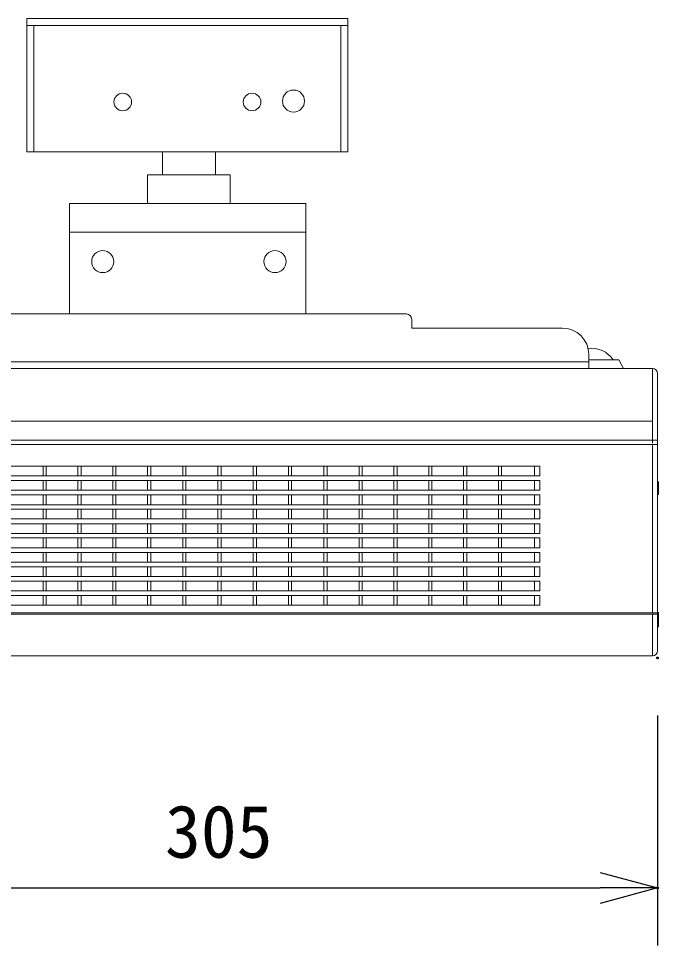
# Model space of a CAD drawing. Units: millimetres, scale not verified. Extents: x -62 to 63, y -57 to 57.
# Drawn here: x 27.16 to 49.4, y -3.43 to 28.81 of the extents above; entities that cross this region are included whole.
import ezdxf
from ezdxf.enums import TextEntityAlignment as Align

# ---------------------------------------------------------------- set-up
doc = ezdxf.new("R2010")
doc.units = ezdxf.units.MM
doc.header["$LTSCALE"] = 0.125
doc.header["$PDMODE"] = 32
doc.header["$PDSIZE"] = 0.0625
for name, color, linetype in [('0-0_0', 7, 'Continuous'), ('0-3_DEFPOINTS', 7, 'Continuous'), ('0-6_SUNPO', 7, 'Continuous')]:
    doc.layers.add(name, color=color, linetype=linetype)
doc.layers.add('0-5_GAIKEI', color=7, linetype='Continuous', lineweight=18)
doc.layers.add('0-7_S1', color=1, linetype='Continuous', lineweight=18)
doc.styles.add('ＭＳ ゴシック', font='')
doc.styles.get('ＭＳ ゴシック').set_extended_font_data('MS Gothic')

# ---------------------------------------------------------------- blocks, each defined once
blk = doc.blocks.new('_OPEN30')
at = {"layer": '0-0_0'}
blk.add_line((0, 0), (-1, 0), dxfattribs=at)
blk.add_lwpolyline([(-1, 0.26795), (0, 0), (-1, -0.26795)], dxfattribs=at)
blk = doc.blocks.new('D6')
at = {"layer": '0-3_DEFPOINTS'}
for p in [(17.5939, 7.4123), (48.0939, 7.4123), (48.0939, -0.5877)]:
    blk.add_point(p, dxfattribs=at)
at = {"layer": '0-6_SUNPO'}
for p, q in [((17.5939, 5.4123), (17.5939, -2.5877)), ((48.0939, 5.4123), (48.0939, -2.5877)), ((19.5939, -0.5877), (46.0939, -0.5877))]:
    blk.add_line(p, q, dxfattribs=at)
at = {"layer": '0-6_SUNPO', "xscale": 2, "yscale": 2, "rotation": 180}
blk.add_blockref('_OPEN30', (17.5939, -0.5877), dxfattribs=at)
at = {"layer": '0-6_SUNPO', "xscale": 2, "yscale": 2}
blk.add_blockref('_OPEN30', (48.0939, -0.5877), dxfattribs=at)
at = {"layer": '0-6_SUNPO', "style": 'ＭＳ ゴシック'}
blk.add_text('305', height=1.833, dxfattribs=at).set_placement((30.9689, -0.0877), align=Align.BOTTOM_LEFT)

msp = doc.modelspace()

# ---------------------------------------------------------------- linework, layer by layer
at = {"layer": '0-5_GAIKEI'}
for p, q in [((48.0193, 16.939), (46.9824, 16.939)), ((48.1893, 16.639), (48.0193, 16.939)), ((22.1217, 16.639), (49.1893, 16.639)), ((49.3693, 16.459), (49.3693, 6.799)), ((23.0508, 13.2367), (45.2771, 13.2367)), ((28.0102, 12.8993), (28.0102, 13.2311)), ((28.1194, 12.8993), (28.1194, 13.2311)), ((29.2208, 12.8993), (29.2208, 13.2311)), ((29.33, 12.8993), (29.33, 13.2311)), ((30.4315, 12.8993), (30.4315, 13.2311)), ((30.5406, 12.8993), (30.5406, 13.2311)), ((31.6421, 12.8993), (31.6421, 13.2311)), ((31.7512, 12.8993), (31.7512, 13.2311)), ((32.8647, 12.8993), (32.8647, 13.2311)), ((32.9739, 12.8993), (32.9739, 13.2311)), ((34.0874, 12.8993), (34.0874, 13.2311)), ((34.1966, 12.8993), (34.1966, 13.2311)), ((35.3142, 12.8993), (35.3142, 13.2311)), ((35.4234, 12.8993), (35.4234, 13.2311)), ((36.5369, 12.8993), (36.5369, 13.2311)), ((36.646, 12.8993), (36.646, 13.2311)), ((37.7716, 12.8993), (37.7716, 13.2311)), ((37.8807, 12.8993), (37.8807, 13.2311)), ((38.9942, 12.8993), (38.9942, 13.2311)), ((39.1034, 12.8993), (39.1034, 13.2311)), ((40.2048, 12.8993), (40.2048, 13.2311)), ((40.314, 12.8993), (40.314, 13.2311)), ((41.4155, 12.8993), (41.4155, 13.2311)), ((41.5246, 12.8993), (41.5246, 13.2311)), ((42.6261, 12.8993), (42.6261, 13.2311)), ((42.7352, 12.8993), (42.7352, 13.2311)), ((43.8367, 12.8993), (43.8367, 13.2311)), ((43.9458, 12.8993), (43.9458, 13.2311)), ((45.095, 12.8993), (45.095, 13.2311)), ((45.2771, 12.8993), (45.2771, 13.2367)), ((45.2771, 12.8993), (23.0508, 12.8993)), ((23.0508, 12.7406), (45.2771, 12.7406)), ((28.0102, 12.4032), (28.0102, 12.7349)), ((28.1194, 12.4032), (28.1194, 12.7349)), ((29.2208, 12.4032), (29.2208, 12.7349)), ((29.33, 12.4032), (29.33, 12.7349)), ((30.4315, 12.4032), (30.4315, 12.7349)), ((30.5406, 12.4032), (30.5406, 12.7349)), ((31.6421, 12.4032), (31.6421, 12.7349)), ((31.7512, 12.4032), (31.7512, 12.7349)), ((32.8647, 12.4032), (32.8647, 12.7349)), ((32.9739, 12.4032), (32.9739, 12.7349)), ((34.0874, 12.4032), (34.0874, 12.7349)), ((34.1966, 12.4032), (34.1966, 12.7349)), ((35.3142, 12.4032), (35.3142, 12.7349)), ((35.4234, 12.4032), (35.4234, 12.7349)), ((36.5369, 12.4032), (36.5369, 12.7349)), ((36.646, 12.4032), (36.646, 12.7349)), ((37.7716, 12.4032), (37.7716, 12.7349)), ((37.8807, 12.4032), (37.8807, 12.7349)), ((38.9942, 12.4032), (38.9942, 12.7349)), ((39.1034, 12.4032), (39.1034, 12.7349)), ((40.2048, 12.4032), (40.2048, 12.7349)), ((40.314, 12.4032), (40.314, 12.7349)), ((41.4155, 12.4032), (41.4155, 12.7349)), ((41.5246, 12.4032), (41.5246, 12.7349)), ((42.6261, 12.4032), (42.6261, 12.7349)), ((42.7352, 12.4032), (42.7352, 12.7349)), ((43.8367, 12.4032), (43.8367, 12.7349)), ((43.9458, 12.4032), (43.9458, 12.7349)), ((45.095, 12.4032), (45.095, 12.7349)), ((45.2771, 12.4032), (45.2771, 12.7406)), ((45.2771, 12.4032), (23.0508, 12.4032)), ((23.0508, 12.2367), (45.2771, 12.2367)), ((28.0102, 11.8993), (28.0102, 12.2311)), ((28.1194, 11.8993), (28.1194, 12.2311)), ((29.2208, 11.8993), (29.2208, 12.2311)), ((29.33, 11.8993), (29.33, 12.2311)), ((30.4315, 11.8993), (30.4315, 12.2311)), ((30.5406, 11.8993), (30.5406, 12.2311)), ((31.6421, 11.8993), (31.6421, 12.2311)), ((31.7512, 11.8993), (31.7512, 12.2311)), ((32.8647, 11.8993), (32.8647, 12.2311)), ((32.9739, 11.8993), (32.9739, 12.2311)), ((34.0874, 11.8993), (34.0874, 12.2311)), ((34.1966, 11.8993), (34.1966, 12.2311)), ((35.3142, 11.8993), (35.3142, 12.2311)), ((35.4234, 11.8993), (35.4234, 12.2311)), ((36.5369, 11.8993), (36.5369, 12.2311)), ((36.646, 11.8993), (36.646, 12.2311)), ((37.7716, 11.8993), (37.7716, 12.2311)), ((37.8807, 11.8993), (37.8807, 12.2311)), ((38.9942, 11.8993), (38.9942, 12.2311)), ((39.1034, 11.8993), (39.1034, 12.2311)), ((40.2048, 11.8993), (40.2048, 12.2311)), ((40.314, 11.8993), (40.314, 12.2311)), ((41.4155, 11.8993), (41.4155, 12.2311)), ((41.5246, 11.8993), (41.5246, 12.2311)), ((42.6261, 11.8993), (42.6261, 12.2311)), ((42.7352, 11.8993), (42.7352, 12.2311)), ((43.8367, 11.8993), (43.8367, 12.2311)), ((43.9458, 11.8993), (43.9458, 12.2311)), ((45.095, 11.8993), (45.095, 12.2311)), ((45.2771, 11.8993), (45.2771, 12.2367)), ((45.2771, 11.8993), (23.0508, 11.8993)), ((23.0508, 11.7406), (45.2771, 11.7406)), ((28.0102, 11.4032), (28.0102, 11.7349)), ((28.1194, 11.4032), (28.1194, 11.7349)), ((29.2208, 11.4032), (29.2208, 11.7349)), ((29.33, 11.4032), (29.33, 11.7349)), ((30.4315, 11.4032), (30.4315, 11.7349)), ((30.5406, 11.4032), (30.5406, 11.7349)), ((31.6421, 11.4032), (31.6421, 11.7349)), ((31.7512, 11.4032), (31.7512, 11.7349)), ((32.8647, 11.4032), (32.8647, 11.7349)), ((32.9739, 11.4032), (32.9739, 11.7349)), ((34.0874, 11.4032), (34.0874, 11.7349)), ((34.1966, 11.4032), (34.1966, 11.7349)), ((35.3142, 11.4032), (35.3142, 11.7349)), ((35.4234, 11.4032), (35.4234, 11.7349)), ((36.5369, 11.4032), (36.5369, 11.7349)), ((36.646, 11.4032), (36.646, 11.7349)), ((37.7716, 11.4032), (37.7716, 11.7349)), ((37.8807, 11.4032), (37.8807, 11.7349)), ((38.9942, 11.4032), (38.9942, 11.7349)), ((39.1034, 11.4032), (39.1034, 11.7349)), ((40.2048, 11.4032), (40.2048, 11.7349)), ((40.314, 11.4032), (40.314, 11.7349)), ((41.4155, 11.4032), (41.4155, 11.7349)), ((41.5246, 11.4032), (41.5246, 11.7349)), ((42.6261, 11.4032), (42.6261, 11.7349)), ((42.7352, 11.4032), (42.7352, 11.7349)), ((43.8367, 11.4032), (43.8367, 11.7349)), ((43.9458, 11.4032), (43.9458, 11.7349)), ((45.095, 11.4032), (45.095, 11.7349)), ((45.2771, 11.4032), (45.2771, 11.7406)), ((45.2771, 11.4032), (23.0508, 11.4032)), ((23.0508, 11.2367), (45.2771, 11.2367)), ((28.0102, 10.8993), (28.0102, 11.2311)), ((28.1194, 10.8993), (28.1194, 11.2311)), ((29.2208, 10.8993), (29.2208, 11.2311)), ((29.33, 10.8993), (29.33, 11.2311)), ((30.4315, 10.8993), (30.4315, 11.2311)), ((30.5406, 10.8993), (30.5406, 11.2311)), ((31.6421, 10.8993), (31.6421, 11.2311)), ((31.7512, 10.8993), (31.7512, 11.2311)), ((32.8647, 10.8993), (32.8647, 11.2311)), ((32.9739, 10.8993), (32.9739, 11.2311)), ((34.0874, 10.8993), (34.0874, 11.2311)), ((34.1966, 10.8993), (34.1966, 11.2311)), ((35.3142, 10.8993), (35.3142, 11.2311)), ((35.4234, 10.8993), (35.4234, 11.2311)), ((36.5369, 10.8993), (36.5369, 11.2311)), ((36.646, 10.8993), (36.646, 11.2311)), ((37.7716, 10.8993), (37.7716, 11.2311)), ((37.8807, 10.8993), (37.8807, 11.2311)), ((38.9942, 10.8993), (38.9942, 11.2311)), ((39.1034, 10.8993), (39.1034, 11.2311)), ((40.2048, 10.8993), (40.2048, 11.2311)), ((40.314, 10.8993), (40.314, 11.2311)), ((41.4155, 10.8993), (41.4155, 11.2311)), ((41.5246, 10.8993), (41.5246, 11.2311)), ((42.6261, 10.8993), (42.6261, 11.2311)), ((42.7352, 10.8993), (42.7352, 11.2311)), ((43.8367, 10.8993), (43.8367, 11.2311)), ((43.9458, 10.8993), (43.9458, 11.2311)), ((45.095, 10.8993), (45.095, 11.2311)), ((45.2771, 10.8993), (45.2771, 11.2367)), ((45.2771, 10.8993), (23.0508, 10.8993)), ((23.0508, 10.7406), (45.2771, 10.7406)), ((28.0102, 10.4032), (28.0102, 10.7349)), ((28.1194, 10.4032), (28.1194, 10.7349)), ((29.2208, 10.4032), (29.2208, 10.7349)), ((29.33, 10.4032), (29.33, 10.7349)), ((30.4315, 10.4032), (30.4315, 10.7349)), ((30.5406, 10.4032), (30.5406, 10.7349)), ((31.6421, 10.4032), (31.6421, 10.7349)), ((31.7512, 10.4032), (31.7512, 10.7349)), ((32.8647, 10.4032), (32.8647, 10.7349)), ((32.9739, 10.4032), (32.9739, 10.7349)), ((34.0874, 10.4032), (34.0874, 10.7349)), ((34.1966, 10.4032), (34.1966, 10.7349)), ((35.3142, 10.4032), (35.3142, 10.7349)), ((35.4234, 10.4032), (35.4234, 10.7349)), ((36.5369, 10.4032), (36.5369, 10.7349)), ((36.646, 10.4032), (36.646, 10.7349)), ((37.7716, 10.4032), (37.7716, 10.7349)), ((37.8807, 10.4032), (37.8807, 10.7349)), ((38.9942, 10.4032), (38.9942, 10.7349)), ((39.1034, 10.4032), (39.1034, 10.7349)), ((40.2048, 10.4032), (40.2048, 10.7349)), ((40.314, 10.4032), (40.314, 10.7349)), ((41.4155, 10.4032), (41.4155, 10.7349)), ((41.5246, 10.4032), (41.5246, 10.7349)), ((42.6261, 10.4032), (42.6261, 10.7349)), ((42.7352, 10.4032), (42.7352, 10.7349)), ((43.8367, 10.4032), (43.8367, 10.7349)), ((43.9458, 10.4032), (43.9458, 10.7349)), ((45.095, 10.4032), (45.095, 10.7349)), ((45.2771, 10.4032), (45.2771, 10.7406)), ((45.2771, 10.4032), (23.0508, 10.4032)), ((23.0508, 10.2367), (45.2771, 10.2367)), ((28.0102, 9.8993), (28.0102, 10.2311)), ((28.1194, 9.8993), (28.1194, 10.2311)), ((29.2208, 9.8993), (29.2208, 10.2311)), ((29.33, 9.8993), (29.33, 10.2311)), ((30.4315, 9.8993), (30.4315, 10.2311)), ((30.5406, 9.8993), (30.5406, 10.2311)), ((31.6421, 9.8993), (31.6421, 10.2311)), ((31.7512, 9.8993), (31.7512, 10.2311)), ((32.8647, 9.8993), (32.8647, 10.2311)), ((32.9739, 9.8993), (32.9739, 10.2311)), ((34.0874, 9.8993), (34.0874, 10.2311)), ((34.1966, 9.8993), (34.1966, 10.2311)), ((35.3142, 9.8993), (35.3142, 10.2311)), ((35.4234, 9.8993), (35.4234, 10.2311)), ((36.5369, 9.8993), (36.5369, 10.2311)), ((36.646, 9.8993), (36.646, 10.2311)), ((37.7716, 9.8993), (37.7716, 10.2311)), ((37.8807, 9.8993), (37.8807, 10.2311)), ((38.9942, 9.8993), (38.9942, 10.2311)), ((39.1034, 9.8993), (39.1034, 10.2311)), ((40.2048, 9.8993), (40.2048, 10.2311)), ((40.314, 9.8993), (40.314, 10.2311)), ((41.4155, 9.8993), (41.4155, 10.2311)), ((41.5246, 9.8993), (41.5246, 10.2311)), ((42.6261, 9.8993), (42.6261, 10.2311)), ((42.7352, 9.8993), (42.7352, 10.2311)), ((43.8367, 9.8993), (43.8367, 10.2311)), ((43.9458, 9.8993), (43.9458, 10.2311)), ((45.095, 9.8993), (45.095, 10.2311)), ((45.2771, 9.8993), (45.2771, 10.2367)), ((45.2771, 9.8993), (23.0508, 9.8993)), ((23.0508, 9.7406), (45.2771, 9.7406)), ((28.0102, 9.4032), (28.0102, 9.7349)), ((28.1194, 9.4032), (28.1194, 9.7349)), ((29.2208, 9.4032), (29.2208, 9.7349)), ((29.33, 9.4032), (29.33, 9.7349)), ((30.4315, 9.4032), (30.4315, 9.7349)), ((30.5406, 9.4032), (30.5406, 9.7349)), ((31.6421, 9.4032), (31.6421, 9.7349)), ((31.7512, 9.4032), (31.7512, 9.7349)), ((32.8647, 9.4032), (32.8647, 9.7349)), ((32.9739, 9.4032), (32.9739, 9.7349)), ((34.0874, 9.4032), (34.0874, 9.7349)), ((34.1966, 9.4032), (34.1966, 9.7349)), ((35.3142, 9.4032), (35.3142, 9.7349)), ((35.4234, 9.4032), (35.4234, 9.7349)), ((36.5369, 9.4032), (36.5369, 9.7349)), ((36.646, 9.4032), (36.646, 9.7349)), ((37.7716, 9.4032), (37.7716, 9.7349)), ((37.8807, 9.4032), (37.8807, 9.7349)), ((38.9942, 9.4032), (38.9942, 9.7349)), ((39.1034, 9.4032), (39.1034, 9.7349)), ((40.2048, 9.4032), (40.2048, 9.7349)), ((40.314, 9.4032), (40.314, 9.7349)), ((41.4155, 9.4032), (41.4155, 9.7349)), ((41.5246, 9.4032), (41.5246, 9.7349)), ((42.6261, 9.4032), (42.6261, 9.7349)), ((42.7352, 9.4032), (42.7352, 9.7349)), ((43.8367, 9.4032), (43.8367, 9.7349)), ((43.9458, 9.4032), (43.9458, 9.7349)), ((45.095, 9.4032), (45.095, 9.7349)), ((45.2771, 9.4032), (45.2771, 9.7406)), ((45.2771, 9.4032), (23.0508, 9.4032)), ((23.0508, 9.2367), (45.2771, 9.2367)), ((28.0102, 8.8993), (28.0102, 9.2311)), ((28.1194, 8.8993), (28.1194, 9.2311)), ((29.2208, 8.8993), (29.2208, 9.2311)), ((29.33, 8.8993), (29.33, 9.2311)), ((30.4315, 8.8993), (30.4315, 9.2311)), ((30.5406, 8.8993), (30.5406, 9.2311)), ((31.6421, 8.8993), (31.6421, 9.2311)), ((31.7512, 8.8993), (31.7512, 9.2311)), ((32.8647, 8.8993), (32.8647, 9.2311)), ((32.9739, 8.8993), (32.9739, 9.2311)), ((34.0874, 8.8993), (34.0874, 9.2311)), ((34.1966, 8.8993), (34.1966, 9.2311)), ((35.3142, 8.8993), (35.3142, 9.2311)), ((35.4234, 8.8993), (35.4234, 9.2311)), ((36.5369, 8.8993), (36.5369, 9.2311)), ((36.646, 8.8993), (36.646, 9.2311)), ((37.7716, 8.8993), (37.7716, 9.2311)), ((37.8807, 8.8993), (37.8807, 9.2311)), ((38.9942, 8.8993), (38.9942, 9.2311)), ((39.1034, 8.8993), (39.1034, 9.2311)), ((40.2048, 8.8993), (40.2048, 9.2311)), ((40.314, 8.8993), (40.314, 9.2311)), ((41.4155, 8.8993), (41.4155, 9.2311)), ((41.5246, 8.8993), (41.5246, 9.2311)), ((42.6261, 8.8993), (42.6261, 9.2311)), ((42.7352, 8.8993), (42.7352, 9.2311)), ((43.8367, 8.8993), (43.8367, 9.2311)), ((43.9458, 8.8993), (43.9458, 9.2311)), ((45.095, 8.8993), (45.095, 9.2311)), ((45.2771, 8.8993), (45.2771, 9.2367)), ((45.2771, 8.8993), (23.0508, 8.8993)), ((23.0508, 8.7406), (45.2771, 8.7406)), ((28.0102, 8.4032), (28.0102, 8.7349)), ((28.1194, 8.4032), (28.1194, 8.7349)), ((29.2208, 8.4032), (29.2208, 8.7349)), ((29.33, 8.4032), (29.33, 8.7349)), ((30.4315, 8.4032), (30.4315, 8.7349)), ((30.5406, 8.4032), (30.5406, 8.7349)), ((31.6421, 8.4032), (31.6421, 8.7349)), ((31.7512, 8.4032), (31.7512, 8.7349)), ((32.8647, 8.4032), (32.8647, 8.7349)), ((32.9739, 8.4032), (32.9739, 8.7349)), ((34.0874, 8.4032), (34.0874, 8.7349)), ((34.1966, 8.4032), (34.1966, 8.7349)), ((35.3142, 8.4032), (35.3142, 8.7349)), ((35.4234, 8.4032), (35.4234, 8.7349)), ((36.5369, 8.4032), (36.5369, 8.7349)), ((36.646, 8.4032), (36.646, 8.7349)), ((37.7716, 8.4032), (37.7716, 8.7349)), ((37.8807, 8.4032), (37.8807, 8.7349)), ((38.9942, 8.4032), (38.9942, 8.7349)), ((39.1034, 8.4032), (39.1034, 8.7349)), ((40.2048, 8.4032), (40.2048, 8.7349)), ((40.314, 8.4032), (40.314, 8.7349)), ((41.4155, 8.4032), (41.4155, 8.7349)), ((41.5246, 8.4032), (41.5246, 8.7349)), ((42.6261, 8.4032), (42.6261, 8.7349)), ((42.7352, 8.4032), (42.7352, 8.7349)), ((43.8367, 8.4032), (43.8367, 8.7349)), ((43.9458, 8.4032), (43.9458, 8.7349)), ((45.095, 8.4032), (45.095, 8.7349)), ((45.2771, 8.4032), (45.2771, 8.7406)), ((45.2771, 8.4032), (23.0508, 8.4032)), ((49.1893, 8.089), (49.1893, 6.639)), ((49.3693, 6.799), (49.3682, 6.799)), ((49.1893, 6.639), (19.0493, 6.639))]:
    msp.add_line(p, q, dxfattribs=at)
at = {"layer": '0-5_GAIKEI', "color": 1}
for p, q in [((49.1893, 16.639), (49.1893, 14.039)), ((21.9703, 14.8089), (49.1893, 14.8089)), ((49.3693, 14.139), (21.6293, 14.139)), ((49.3693, 13.989), (22.3699, 13.989)), ((49.1893, 13.989), (49.1893, 8.139)), ((49.3693, 12.699), (49.3993, 12.699)), ((49.3993, 12.699), (49.3993, 12.249)), ((49.3693, 12.509), (49.3993, 12.509)), ((49.3693, 12.249), (49.3993, 12.249)), ((22.4699, 8.139), (49.3693, 8.139)), ((22.4699, 8.089), (49.3693, 8.089)), ((49.3693, 8.149), (49.3993, 8.149)), ((49.3993, 8.149), (49.3993, 7.649)), ((49.3693, 8.0415), (49.3993, 8.0415)), ((49.3693, 7.7565), (49.3993, 7.7565)), ((49.3693, 7.649), (49.3993, 7.649))]:
    msp.add_line(p, q, dxfattribs=at)
at = {"layer": '0-5_GAIKEI'}
for centre, radius, start, end in [((47.0693, 16.4147), 0.9243, 34.64964, 96.98882), ((49.1893, 16.459), 0.18, 0, 90), ((49.1893, 6.819), 0.18, 270, 0)]:
    msp.add_arc(centre, radius, start, end, dxfattribs=at)
at = {"layer": '0-7_S1'}
for p, q in [((38.6048, 28.8063), (27.4456, 28.8063)), ((27.4456, 24.166), (27.4456, 28.8063)), ((38.6048, 24.166), (38.6048, 28.8063)), ((38.6048, 28.5641), (27.4456, 28.5641)), ((27.6876, 24.166), (27.6876, 28.5641)), ((38.3628, 24.166), (38.3628, 28.5641)), ((38.6048, 24.166), (27.4456, 24.166)), ((32.155, 23.3731), (32.155, 24.166)), ((33.9978, 23.3731), (33.9978, 24.166)), ((37.1459, 21.3781), (28.9301, 21.3781)), ((40.6377, 18.5321), (25.6086, 18.5321)), ((40.8224, 18.3475), (40.8224, 18.0399)), ((46.059, 18.0399), (40.8224, 18.0399)), ((46.9824, 17.1166), (46.9824, 16.639)), ((46.9824, 16.8662), (22.2793, 16.8662))]:
    msp.add_line(p, q, dxfattribs=at)
for points in [[(31.6431, 22.3756), (31.6431, 23.3731), (34.5097, 23.3731), (34.5097, 22.3756)], [(37.1459, 18.5321), (37.1459, 22.3756), (28.9301, 22.3756), (28.9301, 18.5321)]]:
    msp.add_lwpolyline(points, dxfattribs=at)
for centre, radius in [((30.7773, 25.9039), 0.3071), ((35.2731, 25.9039), 0.3071), ((36.714, 25.9361), 0.3839), ((30.0818, 20.355), 0.3839), ((36.0709, 20.355), 0.3839)]:
    msp.add_circle(centre, radius, dxfattribs=at)
for centre, radius in [((40.6377, 18.3475), 0.1847), ((46.059, 17.1166), 0.9234)]:
    msp.add_arc(centre, radius, 0, 90, dxfattribs=at)

# ---------------------------------------------------------------- block references
at = {"layer": '0-6_SUNPO'}
msp.add_blockref('D6', (1.2768, -0.8429), dxfattribs=at)

doc.saveas('drawing.dxf')
